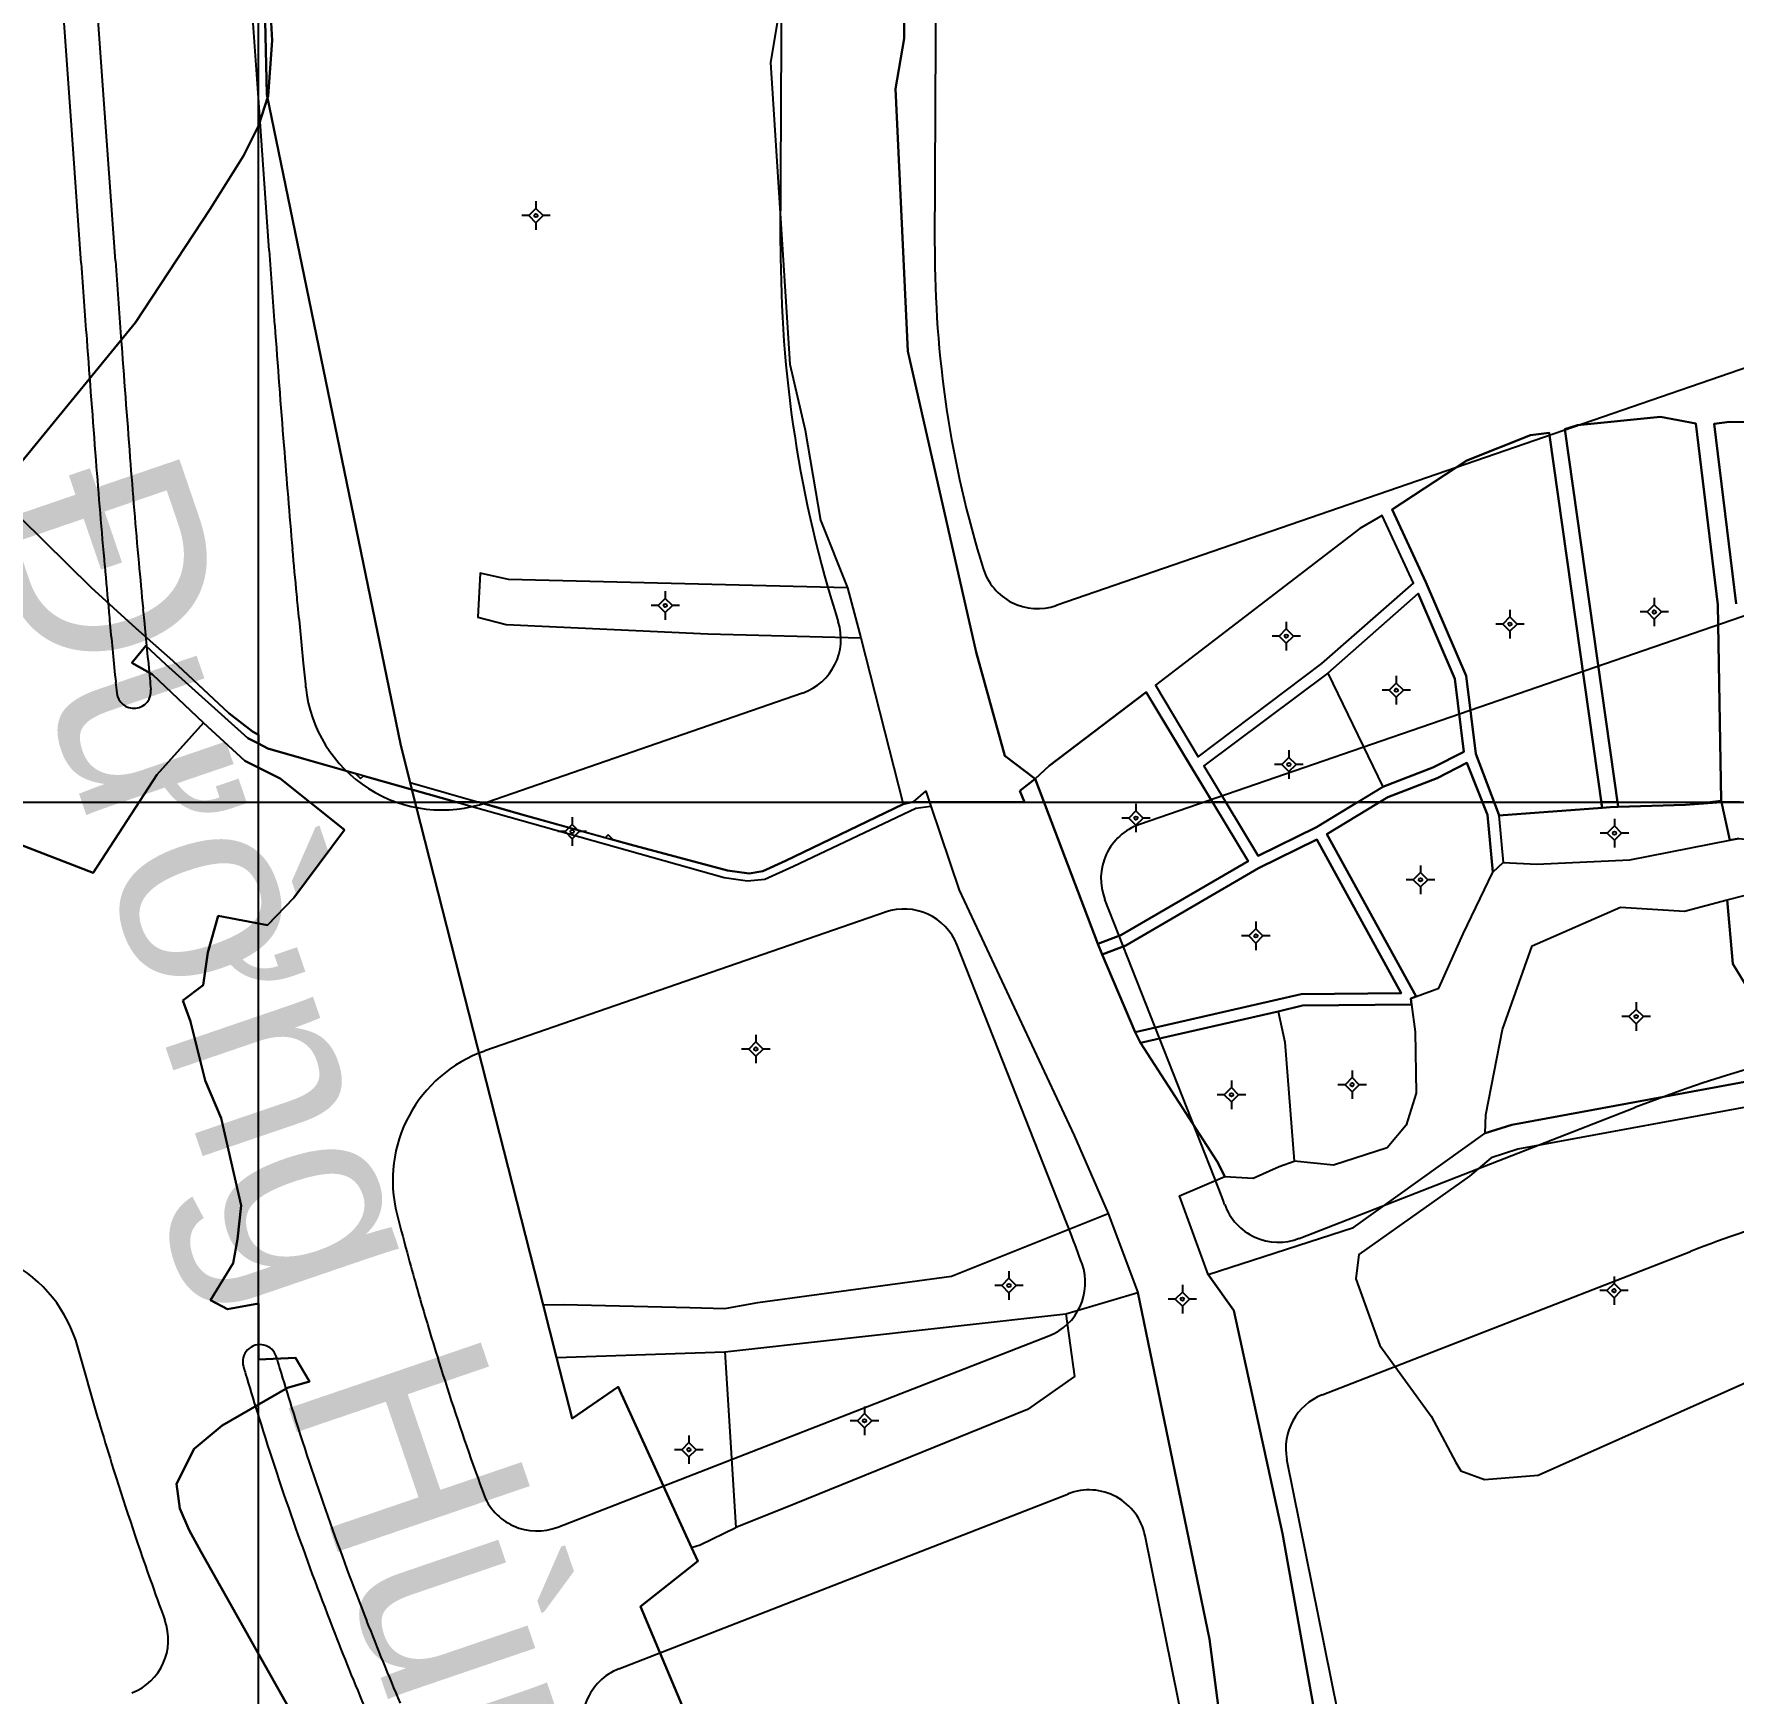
# Model space of a CAD drawing. Extents: x 547408 to 554234, y 1833375 to 1843904.
# Drawn here: x 551480.4 to 551629.1, y 1839422 to 1839567.3 of the extents above; entities that cross this region are included whole.
import ezdxf

# ---------------------------------------------------------------- set-up
doc = ezdxf.new("R2010")
doc.units = 0
for name, color, linetype in [('Level 10', 7, 'Continuous'), ('Level 11', 7, 'Continuous'), ('Level 2', 7, 'Continuous'), ('Level 30', 7, 'Continuous'), ('Level 5', 7, 'Continuous'), ('Level 52', 7, 'Continuous'), ('Level 62', 7, 'Continuous')]:
    doc.layers.add(name, color=color, linetype=linetype)

msp = doc.modelspace()

# ---------------------------------------------------------------- linework, layer by layer
at = {"layer": 'Level 10'}
for p, q in [((551551.56, 1839518.76), (551552.74, 1839514.39)), ((551552.74, 1839514.39), (551556.45, 1839499.84)), ((551593.64, 1839511.3), (551598.43, 1839501.34)), ((551568, 1839502.06), (551573.48, 1839487.6)), ((551513.28, 1839501.74), (551513.44, 1839501.12)), ((551513.44, 1839501.12), (551524.93, 1839456.01)), ((551608.61, 1839498.85), (551617.64, 1839499.52)), ((551628.1, 1839500), (551628.83, 1839496.67)), ((551608.61, 1839498.85), (551608.99, 1839494.73)), ((551608.07, 1839493.87), (551608.99, 1839494.73)), ((551628.6, 1839491.46), (551630.07, 1839491.84)), ((551573.48, 1839487.6), (551573.86, 1839486.67)), ((551573.86, 1839486.67), (551576.75, 1839479.87)), ((551577.23, 1839478.95), (551589.28, 1839481.7)), ((551576.75, 1839479.87), (551577.23, 1839478.95)), ((551574.4, 1839463.99), (551576.98, 1839457.1)), ((551524.93, 1839456.01), (551526.1, 1839451.41)), ((551570.69, 1839455.22), (551576.98, 1839457.1)), ((551540.84, 1839451.9), (551570.69, 1839455.22)), ((551526.1, 1839451.41), (551540.84, 1839451.9)), ((551540.84, 1839451.9), (551541.8, 1839436.51))]:
    msp.add_line(p, q, dxfattribs=at)
for points in [[(551558.17, 1839610.63), (551557.53, 1839601.3), (551556.65, 1839583.62), (551556.54, 1839566.86), (551555.78, 1839562.46), (551556.86, 1839539.49), (551562.85, 1839513.14), (551565.35, 1839504.07), (551568, 1839502.06)], [(551498.56, 1839608.95), (551500.01, 1839594.2), (551500.73, 1839561.96), (551512.46, 1839504.96), (551513.28, 1839501.74)], [(551589.28, 1839481.7), (551577.23, 1839478.95), (551576.75, 1839479.87), (551591.3, 1839483.21), (551600.05, 1839483.3), (551592.65, 1839496.73), (551587.56, 1839494.23), (551575.93, 1839487.46), (551573.86, 1839486.67), (551573.48, 1839487.6), (551575.49, 1839488.36), (551586.64, 1839494.85), (551577.73, 1839509.65), (551569.23, 1839503.2), (551568, 1839502.06), (551565.35, 1839504.07), (551562.85, 1839513.14), (551556.86, 1839539.49), (551555.78, 1839562.46), (551556.54, 1839566.86), (551556.65, 1839583.62)], [(551545.97, 1839571.58), (551544.82, 1839564.76), (551546.53, 1839538.36), (551547.87, 1839532.57), (551549.22, 1839524.69), (551551.56, 1839518.76)], [(551629.62, 1839496.82), (551628.83, 1839496.67), (551628.1, 1839500), (551628.06, 1839500.15), (551627.77, 1839517.28), (551625.83, 1839533.15), (551622.76, 1839533.74), (551615.48, 1839533.01), (551614.37, 1839532.66), (551619.04, 1839499.59), (551618.34, 1839499.57), (551617.64, 1839499.52), (551613, 1839532.34), (551611.36, 1839532.14), (551605.8, 1839529.91), (551599.25, 1839525.64), (551602.2, 1839519.26), (551605.73, 1839511.07), (551606.57, 1839504.25), (551608.6, 1839498.92), (551608.61, 1839498.85), (551608.99, 1839494.73), (551608.07, 1839493.87), (551607.6, 1839498.9), (551605.81, 1839503.44), (551603.2, 1839502.12), (551598.87, 1839500.44), (551593.53, 1839497.21), (551601.36, 1839482.99), (551600.89, 1839482.81), (551600.95, 1839482.31), (551591.42, 1839482.21), (551589.28, 1839481.7)], [(551619.04, 1839499.59), (551614.37, 1839532.66), (551615.48, 1839533.01), (551622.76, 1839533.74), (551625.83, 1839533.15), (551627.77, 1839517.28), (551628.06, 1839500.15), (551628.1, 1839500)], [(551647.77, 1839533.16), (551628.78, 1839533.3), (551627.45, 1839533.12), (551629.37, 1839517.38)], [(551629.37, 1839517.38), (551627.45, 1839533.12), (551628.78, 1839533.3), (551647.77, 1839533.16), (551653.21, 1839532.27), (551654.08, 1839518.77)], [(551608.61, 1839498.85), (551608.6, 1839498.92), (551606.57, 1839504.25), (551605.73, 1839511.07), (551602.2, 1839519.26), (551599.25, 1839525.64), (551605.8, 1839529.91), (551611.36, 1839532.14), (551613, 1839532.34), (551617.64, 1839499.52)], [(551601.14, 1839519.18), (551598.39, 1839525.11), (551596.43, 1839523.97), (551578.53, 1839510.26), (551582.27, 1839503.99), (551593.1, 1839512.15), (551601.14, 1839519.18)], [(551551.56, 1839518.76), (551521.89, 1839519.49), (551519.4, 1839520.07), (551519.21, 1839516.2), (551521.7, 1839515.57), (551539.34, 1839514.74), (551552.74, 1839514.39)], [(551593.64, 1839511.3), (551601.54, 1839518.27), (551604.75, 1839510.81), (551605.54, 1839504.43), (551602.81, 1839503.05), (551598.43, 1839501.34)], [(551593.64, 1839511.3), (551582.78, 1839503.18), (551587.52, 1839495.32), (551592.62, 1839497.83), (551598.43, 1839501.34)], [(551568, 1839502.06), (551569.23, 1839503.2), (551577.73, 1839509.65), (551586.64, 1839494.85), (551575.49, 1839488.36), (551573.48, 1839487.6)], [(551601.36, 1839482.99), (551593.53, 1839497.21), (551598.87, 1839500.44), (551603.2, 1839502.12), (551605.81, 1839503.44), (551607.6, 1839498.9), (551608.07, 1839493.87)], [(551513.28, 1839501.74), (551522.93, 1839498.96), (551532.54, 1839496.3), (551541.07, 1839494.03), (551542.97, 1839493.77), (551544.17, 1839493.97), (551546.14, 1839494.88), (551556.45, 1839499.84)], [(551513.44, 1839501.12), (551540.78, 1839493.41), (551542.83, 1839493.13), (551544.33, 1839493.26), (551546.84, 1839494.4), (551557.57, 1839499.49), (551558.87, 1839499.67)], [(551556.45, 1839499.84), (551557.34, 1839500.03), (551558.43, 1839500.97), (551558.87, 1839499.67)], [(551558.87, 1839499.67), (551561.34, 1839492.3), (551571.42, 1839470.84), (551574.4, 1839463.99)], [(551617.64, 1839499.52), (551618.34, 1839499.57), (551619.04, 1839499.59)], [(551619.04, 1839499.59), (551624.93, 1839499.77), (551628.1, 1839500)], [(551573.86, 1839486.67), (551575.93, 1839487.46), (551587.56, 1839494.23), (551592.65, 1839496.73), (551600.05, 1839483.3), (551591.3, 1839483.21), (551576.75, 1839479.87)], [(551608.99, 1839494.73), (551611.93, 1839494.59), (551620.08, 1839494.96), (551628.83, 1839496.67)], [(551628.83, 1839496.67), (551629.62, 1839496.82), (551630.46, 1839496.73)], [(551601.36, 1839482.99), (551603.33, 1839483.74), (551605.48, 1839488.49), (551608.07, 1839493.87)], [(551633.83, 1839478.08), (551629.09, 1839485.86), (551628.6, 1839491.46), (551630.07, 1839491.84)], [(551628.6, 1839491.46), (551629.09, 1839485.86), (551633.83, 1839478.08), (551634.59, 1839475.81), (551632.66, 1839476), (551609.73, 1839471.78), (551607.41, 1839471.03)], [(551607.41, 1839471.03), (551607.47, 1839472.64), (551608.93, 1839480.12), (551611.52, 1839487.42), (551619.25, 1839490.81), (551624.84, 1839490.46), (551628.6, 1839491.46)], [(551600.95, 1839482.31), (551600.89, 1839482.81), (551601.36, 1839482.99)], [(551589.28, 1839481.7), (551591.42, 1839482.21), (551600.95, 1839482.31)], [(551589.28, 1839481.7), (551589.86, 1839479), (551590.68, 1839468.58)], [(551600.95, 1839482.31), (551601.26, 1839479.9), (551601.35, 1839474.54), (551600.49, 1839471.75), (551598.81, 1839469.74), (551594.12, 1839468.24), (551590.68, 1839468.58)], [(551577.23, 1839478.95), (551583.93, 1839468.57), (551584.61, 1839467.25)], [(551594.4, 1839409.47), (551591.53, 1839425.55), (551591.53, 1839425.56), (551589.67, 1839435.99), (551585.41, 1839455.5), (551583.14, 1839458.67), (551595.88, 1839462.79), (551607.41, 1839471.03), (551609.73, 1839471.78), (551632.66, 1839476)], [(551641.92, 1839454.33), (551635.22, 1839473.59), (551632.76, 1839473.78), (551610.27, 1839469.64), (551607.92, 1839468.88), (551606.03, 1839467.28), (551596.34, 1839460.41), (551596.08, 1839458.29), (551598.18, 1839452.44), (551602.68, 1839446.26), (551604.84, 1839442.2), (551605.26, 1839441.48), (551607.33, 1839440.72), (551612.04, 1839441.09), (551640.82, 1839453.95), (551641.92, 1839454.33)], [(551583.14, 1839458.67), (551595.88, 1839462.79), (551607.41, 1839471.03)], [(551584.61, 1839467.25), (551587.09, 1839467.1), (551589.36, 1839468.11), (551590.68, 1839468.58)], [(551583.14, 1839458.67), (551580.63, 1839465.55), (551584.61, 1839467.25)], [(551524.93, 1839456.01), (551526.71, 1839456.04), (551537.76, 1839455.79), (551540.82, 1839455.68), (551543.73, 1839456.21), (551560.68, 1839458.52), (551574.4, 1839463.99)], [(551583.14, 1839458.67), (551585.41, 1839455.5), (551589.67, 1839435.99), (551591.53, 1839425.56), (551591.53, 1839425.55), (551594.4, 1839409.47), (551597.17, 1839394.4), (551602.25, 1839378.1), (551606.37, 1839367.68), (551605.81, 1839367.43), (551608.41, 1839362.11), (551613.72, 1839349.95), (551615.71, 1839344.92), (551615.04, 1839344.53), (551617.98, 1839335.84), (551618.84, 1839336.23), (551622.83, 1839327.13), (551626.94, 1839317.53)], [(551627.99, 1839236.17), (551628.14, 1839237.31), (551628.57, 1839243.77), (551627.36, 1839260.05), (551625.27, 1839267.83), (551623.27, 1839274.68), (551621.84, 1839286.15), (551612.29, 1839326.34), (551608.03, 1839338.52), (551602.44, 1839353.1), (551595.54, 1839369.9), (551590.08, 1839387.95), (551586.38, 1839404.63), (551584.36, 1839418.49), (551583.27, 1839426.73), (551576.98, 1839457.1)], [(551570.69, 1839455.22), (551571.44, 1839449.75), (551567.33, 1839446.85), (551545.98, 1839438.17), (551541.8, 1839436.51)], [(551526.1, 1839451.41), (551527.46, 1839446.07), (551531.49, 1839448.84), (551537.92, 1839434.77)], [(551537.92, 1839434.77), (551538.66, 1839435), (551541.8, 1839436.51)], [(551537.92, 1839434.77), (551538.47, 1839433.57), (551533.46, 1839429.59), (551543.93, 1839404.69), (551546.85, 1839382.66), (551573.59, 1839335.46), (551589.14, 1839305.68), (551609.11, 1839271.46), (551627.99, 1839236.17)]]:
    msp.add_lwpolyline(points, dxfattribs=at)
for points in [[(551593.1, 1839512.15), (551601.14, 1839519.18), (551598.39, 1839525.11), (551596.43, 1839523.97), (551578.53, 1839510.26), (551582.27, 1839503.99)], [(551601.54, 1839518.27), (551593.64, 1839511.3), (551582.78, 1839503.18), (551587.52, 1839495.32), (551592.62, 1839497.83), (551598.43, 1839501.34), (551602.81, 1839503.05), (551605.54, 1839504.43), (551604.75, 1839510.81)], [(551640.82, 1839453.95), (551641.92, 1839454.33), (551635.22, 1839473.59), (551632.76, 1839473.78), (551610.27, 1839469.64), (551607.92, 1839468.88), (551606.03, 1839467.28), (551596.34, 1839460.41), (551596.08, 1839458.29), (551598.18, 1839452.44), (551602.68, 1839446.26), (551604.84, 1839442.2), (551605.26, 1839441.48), (551607.33, 1839440.72), (551612.04, 1839441.09)]]:
    msp.add_lwpolyline(points, close=True, dxfattribs=at)
at = {"layer": 'Level 11'}
for p, q in [((551524.3, 1839552.61), (551524.3, 1839551.99)), ((551523.68, 1839551.36), (551523.05, 1839551.36)), ((551524.3, 1839551.99), (551523.68, 1839551.36)), ((551523.68, 1839551.36), (551524.3, 1839550.73)), ((551524.93, 1839551.36), (551524.3, 1839551.99)), ((551524.3, 1839550.73), (551524.93, 1839551.36)), ((551525.55, 1839551.36), (551524.93, 1839551.36)), ((551524.3, 1839550.73), (551524.3, 1839550.11)), ((551535.62, 1839518.48), (551535.62, 1839517.85)), ((551534.99, 1839517.23), (551534.37, 1839517.23)), ((551535.62, 1839517.85), (551534.99, 1839517.23)), ((551534.99, 1839517.23), (551535.62, 1839516.61)), ((551536.25, 1839517.23), (551535.62, 1839517.85)), ((551535.62, 1839516.61), (551536.25, 1839517.23)), ((551536.87, 1839517.23), (551536.25, 1839517.23)), ((551622.21, 1839517.29), (551621.59, 1839516.66)), ((551622.21, 1839517.91), (551622.21, 1839517.29)), ((551622.83, 1839516.66), (551622.21, 1839517.29)), ((551535.62, 1839516.61), (551535.62, 1839515.98)), ((551589.99, 1839515.8), (551589.99, 1839515.17)), ((551608.94, 1839515.6), (551608.32, 1839515.6)), ((551609.57, 1839516.23), (551608.94, 1839515.6)), ((551608.94, 1839515.6), (551609.57, 1839514.97)), ((551609.57, 1839516.85), (551609.57, 1839516.23)), ((551610.19, 1839515.6), (551609.57, 1839516.23)), ((551609.57, 1839514.97), (551610.19, 1839515.6)), ((551610.82, 1839515.6), (551610.19, 1839515.6)), ((551621.59, 1839516.66), (551620.96, 1839516.66)), ((551621.59, 1839516.66), (551622.21, 1839516.03)), ((551622.21, 1839516.03), (551622.83, 1839516.66)), ((551622.21, 1839516.03), (551622.21, 1839515.41)), ((551623.46, 1839516.66), (551622.83, 1839516.66)), ((551589.37, 1839514.55), (551588.74, 1839514.55)), ((551589.99, 1839515.17), (551589.37, 1839514.55)), ((551589.37, 1839514.55), (551589.99, 1839513.93)), ((551590.61, 1839514.55), (551589.99, 1839515.17)), ((551589.99, 1839513.93), (551590.61, 1839514.55)), ((551589.99, 1839513.93), (551589.99, 1839513.3)), ((551591.24, 1839514.55), (551590.61, 1839514.55)), ((551609.57, 1839514.97), (551609.57, 1839514.35)), ((551599.62, 1839511.06), (551599.62, 1839510.43)), ((551598.99, 1839509.81), (551598.37, 1839509.81)), ((551599.62, 1839510.43), (551598.99, 1839509.81)), ((551598.99, 1839509.81), (551599.62, 1839509.19)), ((551600.25, 1839509.81), (551599.62, 1839510.43)), ((551599.62, 1839509.19), (551600.25, 1839509.81)), ((551600.87, 1839509.81), (551600.25, 1839509.81)), ((551599.62, 1839509.19), (551599.62, 1839508.56)), ((551590.22, 1839503.93), (551589.59, 1839503.31)), ((551590.22, 1839504.56), (551590.22, 1839503.93)), ((551590.85, 1839503.31), (551590.22, 1839503.93)), ((551589.59, 1839503.31), (551588.97, 1839503.31)), ((551589.59, 1839503.31), (551590.22, 1839502.69)), ((551590.22, 1839502.69), (551590.85, 1839503.31)), ((551590.22, 1839502.69), (551590.22, 1839502.06)), ((551591.47, 1839503.31), (551590.85, 1839503.31)), ((551576.83, 1839499.25), (551576.2, 1839498.62)), ((551576.83, 1839499.87), (551576.83, 1839499.25)), ((551577.45, 1839498.62), (551576.83, 1839499.25)), ((551527.47, 1839498.07), (551526.85, 1839497.44)), ((551527.47, 1839498.69), (551527.47, 1839498.07)), ((551528.09, 1839497.44), (551527.47, 1839498.07)), ((551576.2, 1839498.62), (551575.58, 1839498.62)), ((551576.2, 1839498.62), (551576.83, 1839497.99)), ((551576.83, 1839497.99), (551577.45, 1839498.62)), ((551576.83, 1839497.99), (551576.83, 1839497.37)), ((551578.08, 1839498.62), (551577.45, 1839498.62)), ((551618.72, 1839497.93), (551618.09, 1839497.3)), ((551618.72, 1839498.55), (551618.72, 1839497.93)), ((551619.35, 1839497.3), (551618.72, 1839497.93)), ((551526.85, 1839497.44), (551526.22, 1839497.44)), ((551526.85, 1839497.44), (551527.47, 1839496.81)), ((551527.47, 1839496.81), (551528.09, 1839497.44)), ((551527.47, 1839496.81), (551527.47, 1839496.19)), ((551528.72, 1839497.44), (551528.09, 1839497.44)), ((551618.09, 1839497.3), (551617.47, 1839497.3)), ((551618.09, 1839497.3), (551618.72, 1839496.67)), ((551618.72, 1839496.67), (551619.35, 1839497.3)), ((551618.72, 1839496.67), (551618.72, 1839496.05)), ((551619.97, 1839497.3), (551619.35, 1839497.3)), ((551601.11, 1839493.22), (551600.49, 1839493.22)), ((551601.74, 1839493.85), (551601.11, 1839493.22)), ((551601.11, 1839493.22), (551601.74, 1839492.59)), ((551601.74, 1839494.47), (551601.74, 1839493.85)), ((551602.37, 1839493.22), (551601.74, 1839493.85)), ((551601.74, 1839492.59), (551602.37, 1839493.22)), ((551602.99, 1839493.22), (551602.37, 1839493.22)), ((551601.74, 1839492.59), (551601.74, 1839491.97)), ((551587.33, 1839488.93), (551586.7, 1839488.3)), ((551587.33, 1839489.55), (551587.33, 1839488.93)), ((551587.95, 1839488.3), (551587.33, 1839488.93)), ((551586.7, 1839488.3), (551586.08, 1839488.3)), ((551586.7, 1839488.3), (551587.33, 1839487.67)), ((551587.33, 1839487.67), (551587.95, 1839488.3)), ((551587.33, 1839487.67), (551587.33, 1839487.05)), ((551588.58, 1839488.3), (551587.95, 1839488.3)), ((551619.99, 1839481.24), (551619.37, 1839481.24)), ((551620.62, 1839481.87), (551619.99, 1839481.24)), ((551619.99, 1839481.24), (551620.62, 1839480.61)), ((551620.62, 1839482.49), (551620.62, 1839481.87)), ((551621.25, 1839481.24), (551620.62, 1839481.87)), ((551620.62, 1839480.61), (551621.25, 1839481.24)), ((551621.87, 1839481.24), (551621.25, 1839481.24)), ((551620.62, 1839480.61), (551620.62, 1839479.99)), ((551542.93, 1839478.4), (551542.3, 1839478.4)), ((551543.55, 1839479.03), (551542.93, 1839478.4)), ((551542.93, 1839478.4), (551543.55, 1839477.77)), ((551543.55, 1839479.65), (551543.55, 1839479.03)), ((551544.18, 1839478.4), (551543.55, 1839479.03)), ((551543.55, 1839477.77), (551544.18, 1839478.4)), ((551544.8, 1839478.4), (551544.18, 1839478.4)), ((551543.55, 1839477.77), (551543.55, 1839477.15)), ((551585.19, 1839475.65), (551585.19, 1839475.03)), ((551595.13, 1839475.28), (551594.5, 1839475.28)), ((551595.75, 1839475.91), (551595.13, 1839475.28)), ((551595.13, 1839475.28), (551595.75, 1839474.65)), ((551595.75, 1839476.53), (551595.75, 1839475.91)), ((551596.37, 1839475.28), (551595.75, 1839475.91)), ((551595.75, 1839474.65), (551596.37, 1839475.28)), ((551597, 1839475.28), (551596.37, 1839475.28)), ((551584.56, 1839474.4), (551583.94, 1839474.4)), ((551585.19, 1839475.03), (551584.56, 1839474.4)), ((551584.56, 1839474.4), (551585.19, 1839473.77)), ((551585.81, 1839474.4), (551585.19, 1839475.03)), ((551585.19, 1839473.77), (551585.81, 1839474.4)), ((551585.19, 1839473.77), (551585.19, 1839473.15)), ((551586.44, 1839474.4), (551585.81, 1839474.4)), ((551595.75, 1839474.65), (551595.75, 1839474.03)), ((551565.71, 1839458.95), (551565.71, 1839458.33)), ((551565.09, 1839457.7), (551564.46, 1839457.7)), ((551565.71, 1839458.33), (551565.09, 1839457.7)), ((551565.09, 1839457.7), (551565.71, 1839457.07)), ((551566.33, 1839457.7), (551565.71, 1839458.33)), ((551565.71, 1839457.07), (551566.33, 1839457.7)), ((551566.96, 1839457.7), (551566.33, 1839457.7)), ((551580.89, 1839457.76), (551580.89, 1839457.13)), ((551618.68, 1839457.87), (551618.06, 1839457.25)), ((551618.68, 1839458.5), (551618.68, 1839457.87)), ((551619.31, 1839457.25), (551618.68, 1839457.87)), ((551565.71, 1839457.07), (551565.71, 1839456.45)), ((551580.27, 1839456.51), (551579.64, 1839456.51)), ((551580.89, 1839457.13), (551580.27, 1839456.51)), ((551580.27, 1839456.51), (551580.89, 1839455.89)), ((551581.51, 1839456.51), (551580.89, 1839457.13)), ((551580.89, 1839455.89), (551581.51, 1839456.51)), ((551582.14, 1839456.51), (551581.51, 1839456.51)), ((551618.06, 1839457.25), (551617.43, 1839457.25)), ((551618.06, 1839457.25), (551618.68, 1839456.63)), ((551618.68, 1839456.63), (551619.31, 1839457.25)), ((551618.68, 1839456.63), (551618.68, 1839456)), ((551619.93, 1839457.25), (551619.31, 1839457.25)), ((551580.89, 1839455.89), (551580.89, 1839455.26)), ((551553.06, 1839447.11), (551553.06, 1839446.49)), ((551552.44, 1839445.86), (551551.81, 1839445.86)), ((551553.06, 1839446.49), (551552.44, 1839445.86)), ((551552.44, 1839445.86), (551553.06, 1839445.23)), ((551553.69, 1839445.86), (551553.06, 1839446.49)), ((551553.06, 1839445.23), (551553.69, 1839445.86)), ((551554.31, 1839445.86), (551553.69, 1839445.86)), ((551537.69, 1839444.58), (551537.69, 1839443.95)), ((551553.06, 1839445.23), (551553.06, 1839444.61)), ((551537.06, 1839443.33), (551536.44, 1839443.33)), ((551537.69, 1839443.95), (551537.06, 1839443.33)), ((551537.06, 1839443.33), (551537.69, 1839442.71)), ((551538.31, 1839443.33), (551537.69, 1839443.95)), ((551537.69, 1839442.71), (551538.31, 1839443.33)), ((551537.69, 1839442.71), (551537.69, 1839442.08)), ((551538.94, 1839443.33), (551538.31, 1839443.33))]:
    msp.add_line(p, q, dxfattribs=at)
for centre in [(551524.3, 1839551.36), (551535.62, 1839517.23), (551609.57, 1839515.6), (551622.21, 1839516.66), (551589.99, 1839514.55), (551599.62, 1839509.81), (551590.22, 1839503.31), (551527.47, 1839497.44), (551576.83, 1839498.62), (551618.72, 1839497.3), (551601.74, 1839493.22), (551587.33, 1839488.3), (551620.62, 1839481.24), (551543.55, 1839478.4), (551595.75, 1839475.28), (551585.19, 1839474.4), (551565.71, 1839457.7), (551618.68, 1839457.25), (551580.89, 1839456.51), (551553.06, 1839445.86), (551537.69, 1839443.33)]:
    msp.add_circle(centre, 0.15, dxfattribs=at)
at = {"layer": 'Level 2'}
for p, q in [((551513.28, 1839501.74), (551512.46, 1839504.96)), ((551513.44, 1839501.12), (551513.28, 1839501.74)), ((551524.93, 1839456.01), (551513.44, 1839501.12)), ((551526.1, 1839451.41), (551524.93, 1839456.01)), ((551537.92, 1839434.77), (551531.49, 1839448.84)), ((551538.47, 1839433.57), (551537.92, 1839434.77)), ((551533.46, 1839429.59), (551538.47, 1839433.57))]:
    msp.add_line(p, q, dxfattribs=at)
for points in [[(551512.46, 1839504.96), (551500.73, 1839561.96), (551500.01, 1839594.2)], [(551585.41, 1839455.5), (551583.14, 1839458.67), (551580.63, 1839465.55), (551584.61, 1839467.25), (551583.93, 1839468.57), (551577.23, 1839478.95), (551576.75, 1839479.87), (551573.86, 1839486.67), (551573.48, 1839487.6), (551568, 1839502.06), (551565.35, 1839504.07), (551562.85, 1839513.14), (551556.86, 1839539.49), (551555.78, 1839562.46), (551556.54, 1839566.86), (551556.65, 1839583.62)], [(551545.97, 1839571.58), (551544.82, 1839564.76), (551546.53, 1839538.36), (551547.87, 1839532.57), (551549.22, 1839524.69), (551551.56, 1839518.76), (551552.74, 1839514.39), (551556.45, 1839499.84), (551557.34, 1839500.03), (551558.43, 1839500.97), (551558.87, 1839499.67), (551561.34, 1839492.3), (551571.42, 1839470.84), (551574.4, 1839463.99), (551576.98, 1839457.1), (551583.27, 1839426.73), (551584.36, 1839418.49), (551586.38, 1839404.63), (551590.08, 1839387.95), (551595.54, 1839369.9)], [(551606.37, 1839367.68), (551602.25, 1839378.1), (551597.17, 1839394.4), (551594.4, 1839409.47), (551591.53, 1839425.56), (551589.67, 1839435.99), (551585.41, 1839455.5)], [(551531.49, 1839448.84), (551527.46, 1839446.07), (551526.1, 1839451.41)], [(551546.85, 1839382.66), (551543.93, 1839404.69), (551533.46, 1839429.59)]]:
    msp.add_lwpolyline(points, dxfattribs=at)
at = {"layer": 'Level 30'}
for points in [[(551545.72, 1839548.73), (551545.98, 1839603.26)], [(551559.22, 1839548.67), (551559.47, 1839603)], [(551500.03, 1839561.27), (551498.6, 1839581.29)], [(551483.57, 1839560.09), (551482.14, 1839580.11)], [(551486.56, 1839560.31), (551485.13, 1839580.32)], [(551484.49, 1839547.19), (551483.57, 1839560.09)], [(551487.49, 1839547.39), (551486.56, 1839560.31)], [(551500.95, 1839548.31), (551500.03, 1839561.27)], [(551672.37, 1839552.56), (551569.85, 1839517.24)], [(551667.19, 1839529.09), (551577.13, 1839498.06)], [(551547.64, 1839509.56), (551520.01, 1839499.99)], [(551554.89, 1839490.38), (551519.83, 1839478.23)], [(551583.68, 1839467.21), (551574.11, 1839491.5)], [(551571.12, 1839462.26), (551561.18, 1839487.49)], [(551591.11, 1839461.83), (551620.49, 1839473.27)], [(551593.13, 1839448.13), (551625.39, 1839460.69)], [(551526.21, 1839436.55), (551569.2, 1839453.3)], [(551598.42, 1839401.04), (551590.05, 1839442.48)], [(551531.54, 1839424.14), (551570.91, 1839439.47)], [(551585.19, 1839398.37), (551577.62, 1839435.8)]]:
    msp.add_lwpolyline(points, dxfattribs=at)
for centre, radius, start, end in [((551933.44, 1839576.08), 433.38, 183.6737, 184.5427), ((551652.47, 1839548.23), 106.75, 179.734, 197.6842), ((551652.47, 1839548.23), 93.25, 179.734, 197.3193), ((551933.44, 1839576.08), 449.88, 183.6813, 184.5349), ((551933.44, 1839576.08), 446.88, 183.68, 184.5363), ((553231.62, 1839666.42), 1748.18, 184.12289, 184.46955), ((553232.73, 1839666.5), 1735.79, 184.12138, 184.46965), ((553231.37, 1839666.4), 1750.93, 184.12322, 184.46953), ((552337.26, 1839596.09), 837.55, 184.4411, 185.06449), ((552336.64, 1839596.03), 853.44, 184.44088, 185.06426), ((552336.75, 1839596.04), 850.55, 184.44092, 185.0643), ((552207.31, 1839584.28), 707.08, 185.04092, 185.36384), ((552207.42, 1839584.29), 723.68, 185.04094, 185.36387), ((552207.4, 1839584.29), 720.66, 185.04094, 185.36386), ((551568.22, 1839521.96), 5, 197.3193, 289.0125), ((552160.33, 1839579.89), 673.39, 185.36591, 185.45147), ((552160.33, 1839579.89), 659.89, 185.36591, 185.44982), ((553501.47, 1839713.62), 2007.67, 185.61392, 185.75845), ((552160.33, 1839579.89), 676.39, 185.36591, 185.45183), ((553499.82, 1839713.45), 2022.52, 185.6132, 185.7584), ((553500.12, 1839713.48), 2019.82, 185.61333, 185.75841), ((551546, 1839514.29), 5, 289.1133, 17.6842), ((551895.63, 1839551.58), 393.69, 185.7439, 186.0538), ((551895.63, 1839551.58), 410.19, 185.7439, 185.8791), ((551489.1, 1839509.72), 1.5, 185.8791, 5.8791), ((551895.63, 1839551.58), 407.19, 185.7439, 185.8791), ((551516.08, 1839511.33), 12, 186.0538, 289.1133), ((551578.76, 1839493.33), 5, 109.0125, 201.5126), ((551556.52, 1839485.66), 5, 21.5126, 109.1133), ((551666.49, 1839355.16), 126.75, 80.6288, 111.2794), ((551523.76, 1839466.89), 12, 109.1133, 194.4635), ((551502.97, 1839435.4), 86.75, 19.8052, 21.5126), ((551798.5, 1839537.76), 295.73, 194.4635, 195.2184), ((551589.3, 1839466.49), 5, 199.8052, 291.2794), ((551666.49, 1839355.16), 113.25, 106.2029, 111.2794), ((551502.97, 1839435.4), 73.25, 19.2974, 21.5126), ((551472.6, 1839449.16), 12, 15.2064, 109.1133), ((551747.74, 1839523.95), 243.13, 195.2184, 196.639), ((551567.39, 1839457.95), 5, 291.2794, 19.2974), ((551819.19, 1839545.3), 317.7, 196.639, 197.2607), ((551747.74, 1839523.95), 273.13, 195.2064, 196.639), ((551500.13, 1839451.03), 1.5, 16.4094, 196.4094), ((551747.74, 1839523.95), 256.63, 196.4094, 196.639), ((551747.74, 1839523.95), 259.63, 196.4094, 196.639), ((551819.19, 1839545.3), 331.2, 196.639, 197.2607), ((551754.95, 1839525.34), 250.43, 197.2607, 199.4473), ((551819.19, 1839545.3), 334.2, 196.639, 197.2607), ((551754.95, 1839525.34), 263.93, 197.2607, 199.4473), ((551594.95, 1839443.47), 5, 111.2794, 191.4307), ((551819.19, 1839545.3), 347.7, 196.639, 197.2607), ((551754.95, 1839525.34), 266.93, 197.2607, 199.4473), ((551754.95, 1839525.34), 280.43, 197.2607, 199.4473), ((551785.15, 1839536), 282.45, 199.4473, 199.9785), ((551572.72, 1839434.81), 5, 11.4307, 111.2794), ((551524.39, 1839441.21), 5, 199.9785, 291.2794), ((551785.15, 1839536), 295.95, 199.4473, 201.335), ((551785.15, 1839536), 298.95, 199.4473, 201.335), ((551785.15, 1839536), 312.45, 199.4473, 200.1425), ((551487.11, 1839426.69), 5, 291.2794, 20.1425), ((551758.12, 1839525.45), 266.94, 201.335, 202.9999), ((551758.12, 1839525.45), 269.94, 201.335, 202.9999), ((551533.36, 1839419.48), 5, 111.2794, 204.5917)]:
    msp.add_arc(centre, radius, start, end, dxfattribs=at)
at = {"layer": 'Level 52'}
for p, q in [((551490.14, 1839513.7), (551488.91, 1839512.2)), ((551491.86, 1839512.09), (551490.14, 1839513.7)), ((551488.91, 1839512.2), (551490.72, 1839511.18)), ((551490.72, 1839511.18), (551495.19, 1839506.96)), ((551499.07, 1839505.62), (551491.86, 1839512.09)), ((551492.5, 1839512.39), (551497.41, 1839507.81)), ((551577.73, 1839509.65), (551569.23, 1839503.2)), ((551577.73, 1839509.65), (551581.71, 1839503)), ((551581.71, 1839503), (551577.73, 1839509.65)), ((551491.1, 1839502.4), (551495.19, 1839506.96)), ((551495.19, 1839506.96), (551498.8, 1839503.63)), ((551497.41, 1839507.81), (551499.47, 1839506.2)), ((551500, 1839505.14), (551499.07, 1839505.62)), ((551499.47, 1839506.2), (551500, 1839505.89)), ((551500, 1839505.89), (551500, 1839505.14)), ((551500, 1839505.14), (551500, 1839505.89)), ((551500.83, 1839504.71), (551500, 1839505.14)), ((551498.8, 1839503.63), (551501.91, 1839502.08)), ((551503.97, 1839503.79), (551500.83, 1839504.71)), ((551509.69, 1839502.18), (551503.97, 1839503.79)), ((551501.91, 1839502.08), (551507.55, 1839497.6)), ((551508.51, 1839502.51), (551508.95, 1839502.08)), ((551508.95, 1839502.08), (551509.19, 1839502.32)), ((551517.33, 1839500), (551509.69, 1839502.18)), ((551568, 1839502.06), (551566.66, 1839500.99)), ((551569.23, 1839503.2), (551568, 1839502.06)), ((551581.71, 1839503), (551583.53, 1839500)), ((551583.53, 1839500), (551581.71, 1839503)), ((551603.2, 1839502.12), (551598.87, 1839500.44)), ((551605.81, 1839503.45), (551603.2, 1839502.12)), ((551607.17, 1839500), (551605.81, 1839503.45)), ((551567.07, 1839500), (551566.66, 1839500.99)), ((551566.66, 1839500.99), (551567.07, 1839500)), ((551517.33, 1839500), (551519.34, 1839500)), ((551519.34, 1839500), (551517.33, 1839500)), ((551519.34, 1839500), (551522.93, 1839498.96)), ((551546.14, 1839494.88), (551556.45, 1839499.84)), ((551556.45, 1839499.84), (551557.21, 1839500)), ((551557.21, 1839500), (551557.86, 1839500)), ((551558.76, 1839500), (551557.21, 1839500)), ((551557.86, 1839500), (551557.86, 1839500)), ((551558.46, 1839500), (551558.46, 1839500)), ((551558.46, 1839500), (551558.76, 1839500)), ((551558.76, 1839500), (551567.07, 1839500)), ((551567.07, 1839500), (551558.76, 1839500)), ((551583.53, 1839500), (551584.7, 1839500)), ((551584.7, 1839500), (551583.53, 1839500)), ((551587.52, 1839495.32), (551584.7, 1839500)), ((551596.21, 1839500), (551592.62, 1839497.83)), ((551596.21, 1839500), (551598.14, 1839500)), ((551598.14, 1839500), (551596.21, 1839500)), ((551598.87, 1839500.44), (551598.14, 1839500)), ((551607.17, 1839500), (551608.19, 1839500)), ((551608.19, 1839500), (551607.17, 1839500)), ((551608.19, 1839500), (551608.6, 1839498.92)), ((551608.6, 1839498.92), (551608.19, 1839500)), ((551608.61, 1839498.85), (551617.64, 1839499.52)), ((551617.64, 1839499.52), (551608.61, 1839498.85)), ((551617.64, 1839499.52), (551617.57, 1839500)), ((551617.57, 1839500), (551618.99, 1839500)), ((551617.88, 1839500), (551617.57, 1839500)), ((551617.57, 1839500), (551617.64, 1839499.52)), ((551618.27, 1839500), (551617.88, 1839500)), ((551618.7, 1839500), (551618.27, 1839500)), ((551618.99, 1839500), (551618.7, 1839500)), ((551618.99, 1839500), (551619.04, 1839499.59)), ((551619.04, 1839499.59), (551618.99, 1839500)), ((551619.04, 1839499.59), (551624.93, 1839499.77)), ((551624.93, 1839499.77), (551619.04, 1839499.59)), ((551624.93, 1839499.77), (551628.06, 1839500.15)), ((551628.1, 1839500), (551624.93, 1839499.77)), ((551628.06, 1839500.15), (551628.1, 1839500)), ((551628.1, 1839500), (551629.73, 1839500)), ((551629.74, 1839500), (551628.1, 1839500)), ((551507.55, 1839497.6), (551503.1, 1839491.65)), ((551522.93, 1839498.96), (551532.54, 1839496.3)), ((551592.62, 1839497.83), (551587.52, 1839495.32)), ((551608.6, 1839498.92), (551608.61, 1839498.85)), ((551608.61, 1839498.85), (551608.6, 1839498.92)), ((551485.53, 1839493.82), (551478.6, 1839496.5)), ((551530.62, 1839497.16), (551530.36, 1839496.9)), ((551531.07, 1839496.71), (551530.62, 1839497.16)), ((551532.54, 1839496.3), (551541.07, 1839494.03)), ((551544.17, 1839493.97), (551546.14, 1839494.88)), ((551541.07, 1839494.03), (551542.97, 1839493.77)), ((551542.97, 1839493.77), (551544.17, 1839493.97)), ((551503.1, 1839491.65), (551500.8, 1839489.25)), ((551496.47, 1839490.06), (551495.57, 1839486.86)), ((551495.57, 1839486.86), (551496.47, 1839490.05)), ((551500.8, 1839489.25), (551496.47, 1839490.06)), ((551495.57, 1839486.86), (551495.16, 1839483.99)), ((551495.16, 1839483.99), (551493.37, 1839482.65)), ((551495.8, 1839456.42), (551497.29, 1839455.63)), ((551497.29, 1839455.63), (551495.8, 1839456.42)), ((551497.29, 1839455.63), (551500, 1839456.13)), ((551500, 1839456.13), (551497.29, 1839455.63)), ((551500, 1839456.13), (551500, 1839451.23)), ((551500, 1839451.23), (551500, 1839456.13)), ((551503.24, 1839451.37), (551500, 1839451.23)), ((551494.95, 1839434.41), (551503.43, 1839419.39))]:
    msp.add_line(p, q, dxfattribs=at)
for points in [[(551477.15, 1839527.27), (551489.25, 1839542.01), (551495.74, 1839551.89), (551498.68, 1839556.6), (551500.01, 1839559.2), (551500.85, 1839561.85), (551501.21, 1839566.68), (551501.11, 1839568.25), (551503.56, 1839572.78), (551520.48, 1839588.08)], [(551515.79, 1839583.84), (551503.56, 1839572.78), (551501.11, 1839568.25), (551501.21, 1839566.68), (551500.85, 1839561.85), (551500.01, 1839559.2), (551498.68, 1839556.6), (551495.74, 1839551.89), (551489.25, 1839542.01), (551477.15, 1839527.27)], [(551477.15, 1839527.27), (551479.17, 1839524.89), (551485.37, 1839518.8), (551489.28, 1839515.25), (551492.5, 1839512.39)], [(551492.5, 1839512.39), (551489.28, 1839515.25), (551485.37, 1839518.8), (551479.17, 1839524.89), (551478.48, 1839525.7)], [(551488.91, 1839512.2), (551490.14, 1839513.7), (551491.86, 1839512.09), (551499.07, 1839505.62), (551500, 1839505.14)], [(551495.19, 1839506.96), (551490.72, 1839511.18), (551488.91, 1839512.2)], [(551500, 1839505.89), (551499.47, 1839506.2), (551497.41, 1839507.81), (551492.5, 1839512.39)], [(551566.66, 1839500.99), (551568, 1839502.06), (551569.23, 1839503.2), (551577.73, 1839509.65)], [(551507.55, 1839497.6), (551501.91, 1839502.08), (551498.8, 1839503.63), (551495.19, 1839506.96), (551491.11, 1839502.4), (551485.53, 1839493.82)], [(551500, 1839505.14), (551500.83, 1839504.71), (551503.97, 1839503.79)], [(551503.97, 1839503.79), (551508.51, 1839502.51)], [(551478.6, 1839496.5), (551485.53, 1839493.82), (551491.1, 1839502.4)], [(551509.19, 1839502.32), (551509.69, 1839502.18), (551517.33, 1839500)], [(551598.14, 1839500), (551598.87, 1839500.44), (551603.2, 1839502.12), (551605.81, 1839503.45), (551607.17, 1839500)], [(551530.36, 1839496.9), (551522.93, 1839498.96), (551519.34, 1839500)], [(551557.21, 1839500), (551556.45, 1839499.84), (551546.14, 1839494.88), (551544.17, 1839493.97), (551542.97, 1839493.77), (551541.07, 1839494.03), (551532.54, 1839496.3), (551531.07, 1839496.71)], [(551584.7, 1839500), (551587.52, 1839495.32), (551592.62, 1839497.83), (551596.21, 1839500)], [(551496.47, 1839490.05), (551500.8, 1839489.25), (551503.1, 1839491.65), (551507.55, 1839497.6)], [(551493.37, 1839482.65), (551495.16, 1839483.99), (551495.57, 1839486.86)], [(551493.37, 1839482.65), (551494.04, 1839480.82), (551495.33, 1839475.65)], [(551495.33, 1839475.65), (551494.04, 1839480.82), (551493.37, 1839482.65)], [(551495.33, 1839475.65), (551496.75, 1839472.34), (551498.48, 1839464.69)], [(551495.8, 1839456.42), (551497.8, 1839459.65), (551498.18, 1839461.77), (551498.48, 1839464.69), (551496.75, 1839472.34), (551495.33, 1839475.65)], [(551498.48, 1839464.69), (551498.18, 1839461.77), (551497.8, 1839459.65), (551495.8, 1839456.42)], [(551494.95, 1839434.41), (551493.94, 1839436.28), (551493.11, 1839438.18), (551492.82, 1839440.33), (551494.36, 1839443.4), (551496.84, 1839445.45), (551502.54, 1839448.73), (551504.46, 1839449.31), (551503.24, 1839451.37)], [(551500, 1839451.23), (551503.24, 1839451.37), (551504.46, 1839449.31)], [(551504.46, 1839449.31), (551502.54, 1839448.73), (551496.84, 1839445.45), (551494.36, 1839443.4), (551492.82, 1839440.33), (551493.11, 1839438.18), (551493.94, 1839436.28), (551494.95, 1839434.41)], [(551499.47, 1839417.36), (551503.43, 1839419.39), (551494.95, 1839434.41)]]:
    msp.add_lwpolyline(points, dxfattribs=at)
at = {"layer": 'Level 62'}
for p, q in [((551500, 1835000), (551500, 1841000)), ((550500, 1839500), (553000, 1839500))]:
    msp.add_line(p, q, dxfattribs=at)

# ---------------------------------------------------------------- texts
at = {"layer": 'Level 5'}
msp.add_text('Đường Hùng Vương', height=17.7731, rotation=288.8447, dxfattribs=at).set_placement((551475.63, 1839526.13))

doc.saveas('drawing.dxf')
